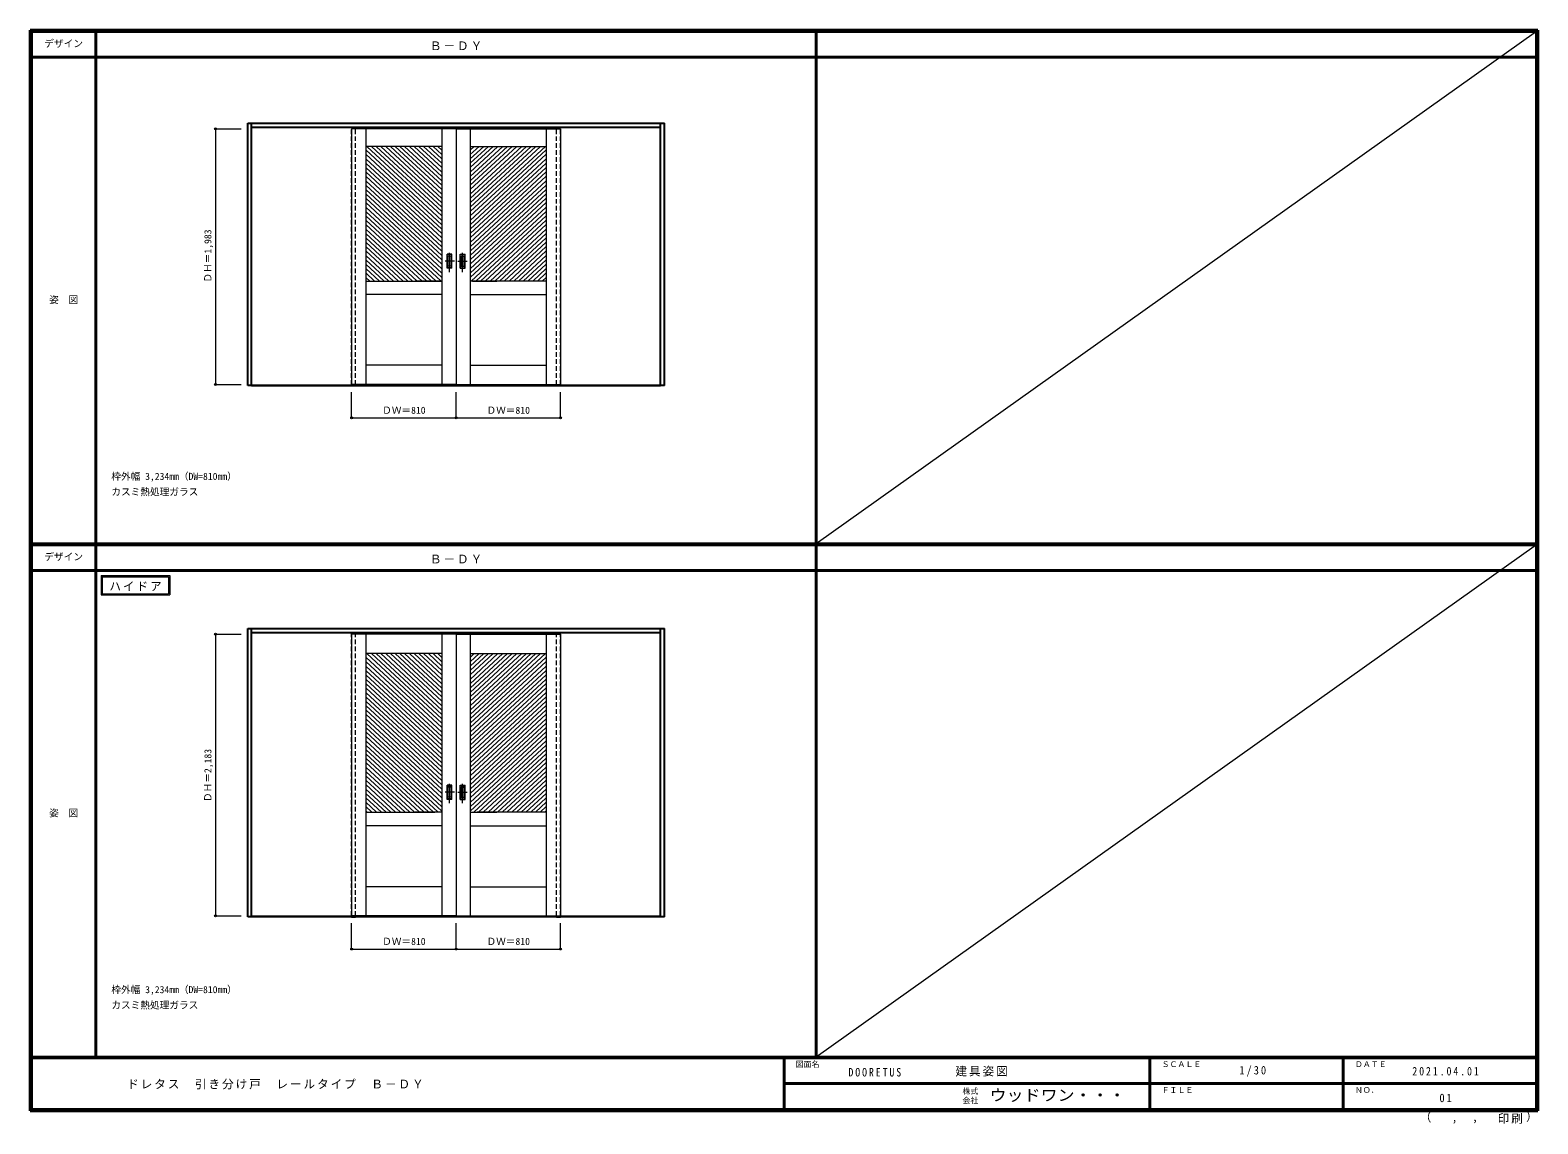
# Model space of a CAD drawing. Units: millimetres, scale not verified. Extents: x -6000 to 5700, y -4307 to 4175.
import ezdxf
from ezdxf.enums import TextEntityAlignment as Align

# ---------------------------------------------------------------- set-up
doc = ezdxf.new("R2010")
doc.units = ezdxf.units.MM
doc.header["$LTSCALE"] = 30
doc.header["$PDMODE"] = 32
doc.header["$PDSIZE"] = 15
doc.linetypes.add('CHAIN1', pattern=[8, 5, -1, 1, -1])
doc.linetypes.add('DASHED1', pattern=[1.8, 1.2, -0.6])
for name, color, linetype, lineweight in [('0-2_扉', 7, 'Continuous', 18), ('0-4_枠', 3, 'Continuous', 25), ('0-6_引手', 7, 'Continuous', 18), ('0-A_文字', 7, 'Continuous', 18), ('0-B_寸法', 7, 'Continuous', 9), ('0-C_ハッチ', 4, 'Continuous', 9), ('F-1_枠', 6, 'Continuous', 40), ('F-A_文字', 7, 'Continuous', 18)]:
    doc.layers.add(name, color=color, linetype=linetype, lineweight=lineweight)
doc.styles.add('ＭＳ ゴシック', font='')
doc.styles.get('ＭＳ ゴシック').set_extended_font_data('MS Gothic')

msp = doc.modelspace()

# ---------------------------------------------------------------- linework, layer by layer
at = {"layer": '0-2_扉', "color": 4, "linetype": 'DASHED1', "lineweight": 9}
for p, q in [((-3505, 1425.5), (-3505, 3423)), ((-3475, 1425.5), (-3475, 3423)), ((-1915, 1425.5), (-1915, 3423)), ((-1885, 1425.5), (-1885, 3423))]:
    msp.add_line(p, q, dxfattribs=at)
at = {"layer": '0-2_扉'}
for p, q in [((-3395, 3409), (-3395, 1426)), ((-2805, 3409), (-2805, 1426)), ((-2695, 3409), (-2695, 1426)), ((-2695, 3409), (-2695, 1426)), ((-2585, 3409), (-2585, 1426)), ((-1995, 3409), (-1995, 1426)), ((-2805, 3274), (-3395, 3274)), ((-2585, 3274), (-1995, 3274)), ((-3395, 2229), (-2805, 2229)), ((-2823.5, 2229), (-3012.5, 2229)), ((-1995, 2229), (-2585, 2229)), ((-2566.5, 2229), (-2377.5, 2229)), ((-2805, 2124), (-3395, 2124)), ((-2585, 2124), (-1995, 2124)), ((-2805, 1576), (-3395, 1576)), ((-2585, 1576), (-1995, 1576)), ((-2695, 1426), (-3505, 1426)), ((-2695, 1426), (-1885, 1426)), ((-3395, -510.25), (-3395, -2693.25)), ((-2805, -510.25), (-2805, -2693.25)), ((-2695, -510.25), (-2695, -2693.25)), ((-2695, -510.25), (-2695, -2693.25)), ((-2585, -510.25), (-2585, -2693.25)), ((-1995, -510.25), (-1995, -2693.25)), ((-2805, -660.25), (-3395, -660.25)), ((-2585, -660.25), (-1995, -660.25)), ((-3395, -1890.25), (-2858.5, -1890.25)), ((-3176, -1890.25), (-3176, -1889.14)), ((-2805, -1890.25), (-3012.5, -1890.25)), ((-2585, -1890.25), (-2377.5, -1890.25)), ((-1995, -1890.25), (-2531.5, -1890.25)), ((-2214, -1890.25), (-2214, -1889.14)), ((-2805, -1995.25), (-3395, -1995.25)), ((-2585, -1995.25), (-1995, -1995.25)), ((-2805, -2468.25), (-3395, -2468.25)), ((-2585, -2468.25), (-1995, -2468.25)), ((-2695, -2693.25), (-3505, -2693.25)), ((-2695, -2693.25), (-1885, -2693.25))]:
    msp.add_line(p, q, dxfattribs=at)
at = {"layer": '0-2_扉', "color": 3, "lineweight": 25}
for p, q in [((-3505, 1426), (-3505, 1418)), ((-3505, 1418), (-3475, 1418)), ((-3475, 1426), (-3475, 1418)), ((-1915, 1426), (-1915, 1418)), ((-1915, 1418), (-1885, 1418)), ((-1885, 1426), (-1885, 1418))]:
    msp.add_line(p, q, dxfattribs=at)
at = {"layer": '0-2_扉'}
for points in [[(-2695, 3409), (-3505, 3409), (-3505, 1426)], [(-2695, 3409), (-1885, 3409), (-1885, 1426)], [(-2695, -510.25), (-3505, -510.25), (-3505, -2693.25)], [(-2695, -510.25), (-1885, -510.25), (-1885, -2693.25)]]:
    msp.add_lwpolyline(points, dxfattribs=at)
at = {"layer": '0-4_枠'}
for p, q in [((-4312, 1418), (-4312, 3453)), ((-4312, 3453), (-1078, 3453)), ((-4282, 1418), (-4282, 3453)), ((-4282, 3423), (-1108, 3423)), ((-1108, 1418), (-1108, 3453)), ((-1078, 1418), (-1078, 3453)), ((-4282, 1418), (-4312, 1418)), ((-4282, 1421), (-1108, 1421)), ((-4282, 1418), (-1108, 1418)), ((-1078, 1418), (-1108, 1418)), ((-4312, -2701.25), (-4312, -466.25)), ((-4312, -466.25), (-1078, -466.25)), ((-4282, -2701.25), (-4282, -466.25)), ((-1108, -2701.25), (-1108, -466.25)), ((-1078, -2701.25), (-1078, -466.25)), ((-4282, -496.25), (-1108, -496.25)), ((-4282, -2701.25), (-4312, -2701.25)), ((-1108, -2698.25), (-4282, -2698.25)), ((-1108, -2701.25), (-4282, -2701.25)), ((-3505, -2693.25), (-3505, -2701.25)), ((-3505, -2701.25), (-3475, -2701.25)), ((-3475, -2693.25), (-3475, -2701.25)), ((-1915, -2693.25), (-1915, -2701.25)), ((-1915, -2701.25), (-1885, -2701.25)), ((-1885, -2693.25), (-1885, -2701.25)), ((-1078, -2701.25), (-1108, -2701.25))]:
    msp.add_line(p, q, dxfattribs=at)
at = {"layer": '0-4_枠', "color": 4, "linetype": 'DASHED1', "lineweight": 9}
for p, q in [((-3505, -2693.75), (-3505, -496.25)), ((-3475, -2693.75), (-3475, -496.25)), ((-1915, -2693.75), (-1915, -496.25)), ((-1885, -2693.75), (-1885, -496.25))]:
    msp.add_line(p, q, dxfattribs=at)
at = {"layer": '0-6_引手', "linetype": 'CHAIN1'}
for p, q in [((-2746, 2298.27), (-2746, 2469.12)), ((-2644, 2298.27), (-2644, 2469.12)), ((-2707.93, 2383.5), (-2780.44, 2383.5)), ((-2682.07, 2383.5), (-2609.56, 2383.5)), ((-2707.93, -1735.75), (-2780.44, -1735.75)), ((-2746, -1820.98), (-2746, -1650.13)), ((-2682.07, -1735.75), (-2609.56, -1735.75)), ((-2644, -1820.98), (-2644, -1650.13))]:
    msp.add_line(p, q, dxfattribs=at)
at = {"layer": '0-6_引手'}
for p, q in [((-2727, 2438.5), (-2765, 2438.5)), ((-2765, 2328.5), (-2765, 2438.5)), ((-2733.5, 2422.5), (-2758.5, 2422.5)), ((-2758.5, 2344.5), (-2758.5, 2422.5)), ((-2733.5, 2344.5), (-2758.5, 2344.5)), ((-2733.5, 2344.5), (-2733.5, 2422.5)), ((-2727, 2328.5), (-2727, 2438.5)), ((-2663, 2438.5), (-2625, 2438.5)), ((-2663, 2328.5), (-2663, 2438.5)), ((-2656.5, 2422.5), (-2631.5, 2422.5)), ((-2656.5, 2344.5), (-2656.5, 2422.5)), ((-2656.5, 2344.5), (-2631.5, 2344.5)), ((-2631.5, 2344.5), (-2631.5, 2422.5)), ((-2625, 2328.5), (-2625, 2438.5)), ((-2727, 2328.5), (-2765, 2328.5)), ((-2663, 2328.5), (-2625, 2328.5)), ((-2727, -1680.75), (-2765, -1680.75)), ((-2765, -1790.75), (-2765, -1680.75)), ((-2733.5, -1696.75), (-2758.5, -1696.75)), ((-2758.5, -1774.75), (-2758.5, -1696.75)), ((-2733.5, -1774.75), (-2733.5, -1696.75)), ((-2727, -1790.75), (-2727, -1680.75)), ((-2663, -1680.75), (-2625, -1680.75)), ((-2663, -1790.75), (-2663, -1680.75)), ((-2656.5, -1696.75), (-2631.5, -1696.75)), ((-2656.5, -1774.75), (-2656.5, -1696.75)), ((-2631.5, -1774.75), (-2631.5, -1696.75)), ((-2625, -1790.75), (-2625, -1680.75)), ((-2727, -1790.75), (-2765, -1790.75)), ((-2733.5, -1774.75), (-2758.5, -1774.75)), ((-2663, -1790.75), (-2625, -1790.75)), ((-2656.5, -1774.75), (-2631.5, -1774.75))]:
    msp.add_line(p, q, dxfattribs=at)
at = {"layer": '0-6_引手', "linetype": 'DASHED1'}
for p, q in [((-2762, 2332.5), (-2762, 2434.5)), ((-2628, 2332.5), (-2628, 2434.5)), ((-2730, 2332.5), (-2762, 2332.5)), ((-2660, 2332.5), (-2628, 2332.5)), ((-2762, -1786.75), (-2762, -1684.75)), ((-2628, -1786.75), (-2628, -1684.75)), ((-2730, -1786.75), (-2762, -1786.75)), ((-2660, -1786.75), (-2628, -1786.75))]:
    msp.add_line(p, q, dxfattribs=at)
for points in [[(-2730, 2332.5), (-2730, 2434.5), (-2762, 2434.5)], [(-2660, 2332.5), (-2660, 2434.5), (-2628, 2434.5)], [(-2730, -1786.75), (-2730, -1684.75), (-2762, -1684.75)], [(-2660, -1786.75), (-2660, -1684.75), (-2628, -1684.75)]]:
    msp.add_lwpolyline(points, dxfattribs=at)
at = {"layer": '0-A_文字'}
for p, q in [((-5450, -55.5), (-5450, -205.5)), ((-5440, -65.5), (-4925.67, -65.5)), ((-4925.67, -65.5), (-4925.67, -195.5)), ((-5450, -205.5), (-4915.67, -205.5))]:
    msp.add_line(p, q, dxfattribs=at)
for points in [[(-5450, -55.5), (-4915.67, -55.5), (-4915.67, -205.5)], [(-5440, -65.5), (-5440, -195.5), (-4925.67, -195.5)]]:
    msp.add_lwpolyline(points, dxfattribs=at)
at = {"layer": '0-B_寸法', "color": 4}
for p, q in [((-4562, 3409), (-4362, 3409)), ((-4562, 3409), (-4562, 1426)), ((-4562, 1426), (-4362, 1426)), ((-3505, 1168), (-3505, 1368)), ((-2695, 1168), (-2695, 1368)), ((-1885, 1168), (-1885, 1368)), ((-3505, 1168), (-1885, 1168)), ((-4562, -510.25), (-4362, -510.25)), ((-4562, -510.25), (-4562, -2693.25)), ((-4562, -2693.25), (-4362, -2693.25)), ((-3505, -2951.25), (-3505, -2751.25)), ((-2695, -2951.25), (-2695, -2751.25)), ((-1885, -2951.25), (-1885, -2751.25)), ((-3505, -2951.25), (-1885, -2951.25))]:
    msp.add_line(p, q, dxfattribs=at)
at = {"layer": '0-B_寸法'}
for p in [(-4562, 3409), (-4562, 1426), (-3505, 1168), (-2695, 1168), (-1885, 1168), (-4562, -510.25), (-4562, -2693.25), (-3505, -2951.25), (-2695, -2951.25), (-1885, -2951.25)]:
    msp.add_point(p, dxfattribs=at)
at = {"layer": '0-C_ハッチ'}
for p, q in [((-3395, 3246.13), (-2805, 2699.84)), ((-3395, 3212.06), (-2805, 2665.77)), ((-3395, 3177.99), (-2805, 2631.7)), ((-3388.3, 3274), (-2805, 2733.91)), ((-3351.5, 3274), (-2805, 2767.98)), ((-3314.71, 3274), (-2805, 2802.05)), ((-3277.91, 3274), (-2805, 2836.12)), ((-3241.11, 3274), (-2805, 2870.19)), ((-3204.32, 3274), (-2805, 2904.26)), ((-3167.52, 3274), (-2805, 2938.34)), ((-3130.72, 3274), (-2805, 2972.41)), ((-3093.93, 3274), (-2805, 3006.48)), ((-3057.13, 3274), (-2805, 3040.55)), ((-3020.33, 3274), (-2805, 3074.62)), ((-2983.53, 3274), (-2805, 3108.69)), ((-2946.74, 3274), (-2805, 3142.76)), ((-2909.94, 3274), (-2805, 3176.83)), ((-2873.14, 3274), (-2805, 3210.9)), ((-2836.35, 3274), (-2805, 3244.97)), ((-2516.86, 3274), (-2585, 3210.9)), ((-2480.06, 3274), (-2585, 3176.83)), ((-2443.26, 3274), (-2585, 3142.76)), ((-2406.47, 3274), (-2585, 3108.69)), ((-2553.65, 3274), (-2585, 3244.97)), ((-2369.67, 3274), (-2585, 3074.62)), ((-2332.87, 3274), (-2585, 3040.55)), ((-2296.08, 3274), (-2585, 3006.48)), ((-2259.28, 3274), (-2585, 2972.41)), ((-2222.48, 3274), (-2585, 2938.34)), ((-2185.69, 3274), (-2585, 2904.26)), ((-2148.89, 3274), (-2585, 2870.19)), ((-2112.09, 3274), (-2585, 2836.12)), ((-2075.29, 3274), (-2585, 2802.05)), ((-2038.5, 3274), (-2585, 2767.98)), ((-2001.7, 3274), (-2585, 2733.91)), ((-1995, 3246.13), (-2585, 2699.84)), ((-1995, 3212.06), (-2585, 2665.77)), ((-1995, 3177.99), (-2585, 2631.7)), ((-3395, 3143.92), (-2805, 2597.62)), ((-3395, 3109.85), (-2805, 2563.55)), ((-3395, 3075.78), (-2805, 2529.48)), ((-1995, 3143.92), (-2585, 2597.62)), ((-1995, 3109.85), (-2585, 2563.55)), ((-1995, 3075.78), (-2585, 2529.48)), ((-3395, 3041.71), (-2805, 2495.41)), ((-3395, 3007.64), (-2805, 2461.34)), ((-3395, 2973.57), (-2805, 2427.27)), ((-3395, 2939.49), (-2805, 2393.2)), ((-1995, 3041.71), (-2585, 2495.41)), ((-1995, 3007.64), (-2585, 2461.34)), ((-1995, 2973.57), (-2585, 2427.27)), ((-1995, 2939.49), (-2585, 2393.2)), ((-3395, 2905.42), (-2805, 2359.13)), ((-3395, 2871.35), (-2805, 2325.06)), ((-3395, 2837.28), (-2805, 2290.99)), ((-1995, 2905.42), (-2585, 2359.13)), ((-1995, 2871.35), (-2585, 2325.06)), ((-1995, 2837.28), (-2585, 2290.99)), ((-3395, 2803.21), (-2805, 2256.91)), ((-3395, 2769.14), (-2811.65, 2229)), ((-3395, 2735.07), (-2848.45, 2229)), ((-3395, 2701), (-2885.24, 2229)), ((-1995, 2803.21), (-2585, 2256.91)), ((-1995, 2769.14), (-2578.35, 2229)), ((-1995, 2735.07), (-2541.55, 2229)), ((-1995, 2701), (-2504.76, 2229)), ((-3395, 2666.93), (-2922.04, 2229)), ((-3395, 2632.85), (-2958.84, 2229)), ((-3395, 2598.78), (-2995.63, 2229)), ((-1995, 2666.93), (-2467.96, 2229)), ((-1995, 2632.85), (-2431.16, 2229)), ((-1995, 2598.78), (-2394.37, 2229)), ((-3395, 2564.71), (-3032.43, 2229)), ((-3395, 2530.64), (-3069.23, 2229)), ((-3395, 2496.57), (-3106.02, 2229)), ((-3395, 2462.5), (-3142.82, 2229)), ((-1995, 2564.71), (-2357.57, 2229)), ((-1995, 2530.64), (-2320.77, 2229)), ((-1995, 2496.57), (-2283.98, 2229)), ((-1995, 2462.5), (-2247.18, 2229)), ((-3395, 2428.43), (-3179.62, 2229)), ((-3395, 2394.36), (-3216.41, 2229)), ((-3395, 2360.29), (-3253.21, 2229)), ((-1995, 2428.43), (-2210.38, 2229)), ((-1995, 2394.36), (-2173.59, 2229)), ((-1995, 2360.29), (-2136.79, 2229)), ((-3395, 2326.22), (-3290.01, 2229)), ((-3395, 2292.14), (-3326.8, 2229)), ((-3395, 2258.07), (-3363.6, 2229)), ((-1995, 2326.22), (-2099.99, 2229)), ((-1995, 2292.14), (-2063.2, 2229)), ((-1995, 2258.07), (-2026.4, 2229)), ((-3395, -688.12), (-2805, -1234.41)), ((-3388.3, -660.25), (-2805, -1200.34)), ((-3351.5, -660.25), (-2805, -1166.27)), ((-3314.71, -660.25), (-2805, -1132.2)), ((-3277.91, -660.25), (-2805, -1098.13)), ((-3241.11, -660.25), (-2805, -1064.06)), ((-3204.32, -660.25), (-2805, -1029.99)), ((-3167.52, -660.25), (-2805, -995.92)), ((-3130.72, -660.25), (-2805, -961.84)), ((-3093.93, -660.25), (-2805, -927.77)), ((-3057.13, -660.25), (-2805, -893.7)), ((-3020.33, -660.25), (-2805, -859.63)), ((-2983.53, -660.25), (-2805, -825.56)), ((-2946.74, -660.25), (-2805, -791.49)), ((-2909.94, -660.25), (-2805, -757.42)), ((-2873.14, -660.25), (-2805, -723.35)), ((-2836.35, -660.25), (-2805, -689.28)), ((-2516.86, -660.25), (-2585, -723.35)), ((-2480.06, -660.25), (-2585, -757.42)), ((-2443.26, -660.25), (-2585, -791.49)), ((-2406.47, -660.25), (-2585, -825.56)), ((-2553.65, -660.25), (-2585, -689.28)), ((-2369.67, -660.25), (-2585, -859.63)), ((-2332.87, -660.25), (-2585, -893.7)), ((-2296.08, -660.25), (-2585, -927.77)), ((-2259.28, -660.25), (-2585, -961.84)), ((-2222.48, -660.25), (-2585, -995.92)), ((-2185.69, -660.25), (-2585, -1029.99)), ((-2148.89, -660.25), (-2585, -1064.06)), ((-2112.09, -660.25), (-2585, -1098.13)), ((-2075.29, -660.25), (-2585, -1132.2)), ((-2038.5, -660.25), (-2585, -1166.27)), ((-2001.7, -660.25), (-2585, -1200.34)), ((-1995, -688.12), (-2585, -1234.41)), ((-3395, -722.19), (-2805, -1268.48)), ((-3395, -756.26), (-2805, -1302.55)), ((-3395, -790.33), (-2805, -1336.63)), ((-1995, -722.19), (-2585, -1268.48)), ((-1995, -756.26), (-2585, -1302.55)), ((-1995, -790.33), (-2585, -1336.63)), ((-3395, -824.4), (-2805, -1370.7)), ((-3395, -858.47), (-2805, -1404.77)), ((-3395, -892.54), (-2805, -1438.84)), ((-3395, -926.61), (-2805, -1472.91)), ((-1995, -824.4), (-2585, -1370.7)), ((-1995, -858.47), (-2585, -1404.77)), ((-1995, -892.54), (-2585, -1438.84)), ((-1995, -926.61), (-2585, -1472.91)), ((-3395, -960.68), (-2805, -1506.98)), ((-3395, -994.76), (-2805, -1541.05)), ((-3395, -1028.83), (-2805, -1575.12)), ((-1995, -960.68), (-2585, -1506.98)), ((-1995, -994.76), (-2585, -1541.05)), ((-1995, -1028.83), (-2585, -1575.12)), ((-3395, -1062.9), (-2805, -1609.19)), ((-3395, -1096.97), (-2805, -1643.27)), ((-3395, -1131.04), (-2805, -1677.34)), ((-3395, -1165.11), (-2805, -1711.41)), ((-1995, -1062.9), (-2585, -1609.19)), ((-1995, -1096.97), (-2585, -1643.27)), ((-1995, -1131.04), (-2585, -1677.34)), ((-1995, -1165.11), (-2585, -1711.41)), ((-3395, -1199.18), (-2805, -1745.48)), ((-3395, -1233.25), (-2805, -1779.55)), ((-3395, -1267.32), (-2805, -1813.62)), ((-1995, -1199.18), (-2585, -1745.48)), ((-1995, -1233.25), (-2585, -1779.55)), ((-1995, -1267.32), (-2585, -1813.62)), ((-3395, -1301.4), (-2805, -1847.69)), ((-3395, -1335.47), (-2805, -1881.76)), ((-3395, -1369.54), (-2832.63, -1890.25)), ((-3395, -1403.61), (-2869.43, -1890.25)), ((-1995, -1301.4), (-2585, -1847.69)), ((-1995, -1335.47), (-2585, -1881.76)), ((-1995, -1369.54), (-2557.37, -1890.25)), ((-1995, -1403.61), (-2520.57, -1890.25)), ((-3395, -1437.68), (-2906.22, -1890.25)), ((-3395, -1471.75), (-2943.02, -1890.25)), ((-3395, -1505.82), (-2979.82, -1890.25)), ((-1995, -1437.68), (-2483.78, -1890.25)), ((-1995, -1471.75), (-2446.98, -1890.25)), ((-1995, -1505.82), (-2410.18, -1890.25)), ((-3395, -1539.89), (-3016.61, -1890.25)), ((-3395, -1573.96), (-3053.41, -1890.25)), ((-3395, -1608.03), (-3090.21, -1890.25)), ((-1995, -1539.89), (-2373.39, -1890.25)), ((-1995, -1573.96), (-2336.59, -1890.25)), ((-1995, -1608.03), (-2299.79, -1890.25)), ((-3395, -1642.11), (-3127, -1890.25)), ((-3395, -1676.18), (-3163.8, -1890.25)), ((-3395, -1710.25), (-3200.6, -1890.25)), ((-3395, -1744.32), (-3237.39, -1890.25)), ((-1995, -1642.11), (-2263, -1890.25)), ((-1995, -1676.18), (-2226.2, -1890.25)), ((-1995, -1710.25), (-2189.4, -1890.25)), ((-1995, -1744.32), (-2152.61, -1890.25)), ((-3395, -1778.39), (-3274.19, -1890.25)), ((-3395, -1812.46), (-3310.99, -1890.25)), ((-3395, -1846.53), (-3347.78, -1890.25)), ((-1995, -1778.39), (-2115.81, -1890.25)), ((-1995, -1812.46), (-2079.01, -1890.25)), ((-1995, -1846.53), (-2042.22, -1890.25)), ((-3395, -1880.6), (-3384.58, -1890.25)), ((-1995, -1880.6), (-2005.42, -1890.25))]:
    msp.add_line(p, q, dxfattribs=at)
at = {"layer": 'F-1_枠'}
for p, q in [((-6000, 4175), (5700, 4175)), ((-6000, 4175), (-6000, -4205)), ((-6000, 4170), (5700, 4170)), ((-6000, 4165), (5700, 4165)), ((-5995, 4175), (-5995, -4205)), ((-5990, 4175), (-5990, -4205)), ((-5490, 4175), (-5490, -3790)), ((100, -3790), (100, 4175)), ((5690, 4175), (5690, -4205)), ((5695, 4175), (5695, -4205)), ((5700, 4175), (5700, -4205)), ((-6000, 3965), (5700, 3965)), ((-6000, 190.5), (5700, 190.5)), ((-6000, 187.5), (5700, 187.5)), ((-6000, 184.5), (5700, 184.5)), ((-6000, -15.5), (5700, -15.5)), ((5700, -3790), (-6000, -3790)), ((5700, -3795), (-6000, -3795)), ((-150, -3795), (-150, -4195)), ((2690, -3795), (2690, -4195)), ((4190, -3795), (4190, -4195)), ((-150, -3995), (5690, -3995.01)), ((5700, -4195), (-6000, -4195)), ((5700, -4200), (-6000, -4200)), ((5700, -4205), (-6000, -4205))]:
    msp.add_line(p, q, dxfattribs=at)
at = {"layer": 'F-A_文字'}
for p, q in [((5690, 4165), (100, 190.5)), ((5690, 184.5), (100, -3790))]:
    msp.add_line(p, q, dxfattribs=at)

# ---------------------------------------------------------------- texts
at = {"layer": '0-A_文字', "style": 'ＭＳ ゴシック'}
for s, p in [('枠外幅 3,234mm（DW=810mm）', (-5370, 670.5)), ('カスミ熱処理ガラス', (-5370, 550.5)), ('枠外幅 3,234mm（DW=810mm）', (-5370, -3310)), ('カスミ熱処理ガラス', (-5370, -3430))]:
    msp.add_text(s, height=54.99, dxfattribs=at).set_placement(p, align=Align.BOTTOM_LEFT)
at = {"layer": '0-A_文字', "char_height": 65.98, "attachment_point": 7, "style": 'ＭＳ ゴシック'}
for s, insert in [('\\T1.17;Ｂ－ＤＹ', (-2897.5, 4020)), ('\\T1.17;Ｂ－ＤＹ', (-2897.5, 39.5)), ('\\T1.17;ハイドア', (-5385.34, -175.5))]:
    msp.add_mtext(s, dxfattribs=dict(at, insert=insert))
at = {"layer": '0-B_寸法', "style": 'ＭＳ ゴシック'}
for s, p in [('ＤＨ＝1,983', (-4577, 2217.25)), ('ＤＨ＝2,183', (-4577, -1811.25))]:
    msp.add_text(s, height=54.99, rotation=90, dxfattribs=at).set_placement(p, align=Align.BOTTOM_LEFT)
for p in [(-3268.75, 1183), (-2458.75, 1183), (-3268.75, -2936.25), (-2458.75, -2936.25)]:
    msp.add_text('ＤＷ＝810', height=54.99, dxfattribs=at).set_placement(p, align=Align.BOTTOM_LEFT)
at = {"layer": 'F-A_文字', "style": 'ＭＳ ゴシック'}
for s, height, p in [('デザイン', 54.99, (-5890, 4027.5)), ('姿\u3000図', 54.99, (-5852.5, 2040.25)), ('デザイン', 54.99, (-5890, 47)), ('姿\u3000図', 54.99, (-5852.5, -1940.25)), ('図面名', 43.99, (-60, -3880)), ('ＳＣＡＬＥ', 43.99, (2780, -3880)), ('ＤＡＴＥ', 43.99, (4280, -3880)), ('株式', 43.99, (1235, -4089)), ('ＦＩＬＥ', 43.99, (2780, -4080)), ('ＮＯ．', 43.99, (4280, -4080)), ('会社', 43.99, (1235, -4161)), ('（', 65.98, (4784.03, -4308.31)), ('）', 65.98, (5608.4, -4304.13)), (',', 65.98, (5031.28, -4308.31)), (',', 65.98, (5190.2, -4305.53))]:
    msp.add_text(s, height=height, dxfattribs=at).set_placement(p, align=Align.BOTTOM_LEFT)
at = {"layer": 'F-A_文字', "style": 'ＭＳ ゴシック', "width": 1.1}
msp.add_text('ウッドワン・・・', height=87.98, dxfattribs=at).set_placement((1445, -4155), align=Align.BOTTOM_LEFT)
at = {"layer": 'F-A_文字', "char_height": 65.98, "attachment_point": 7, "style": 'ＭＳ ゴシック'}
for s, insert in [('\\T1.17;建具姿図', (1180.42, -3940)), ('\\T1.38;\\W0.9;1/30', (3383.75, -3940)), ('\\T1.17;ドレタス\u3000引き分け戸\u3000レールタイプ\u3000Ｂ－ＤＹ', (-5247.55, -4040)), ('\\T1.39;\\W0.85;DOORETUS', (350, -3940.79)), ('\\T1.39;\\W0.85;2021.04.01', (4726.25, -3932.5)), ('\\T1.36;\\W0.9;01', (4936.25, -4140)), ('\\T1.17;印刷', (5388.15, -4306.92))]:
    msp.add_mtext(s, dxfattribs=dict(at, insert=insert))

doc.saveas('drawing.dxf')
